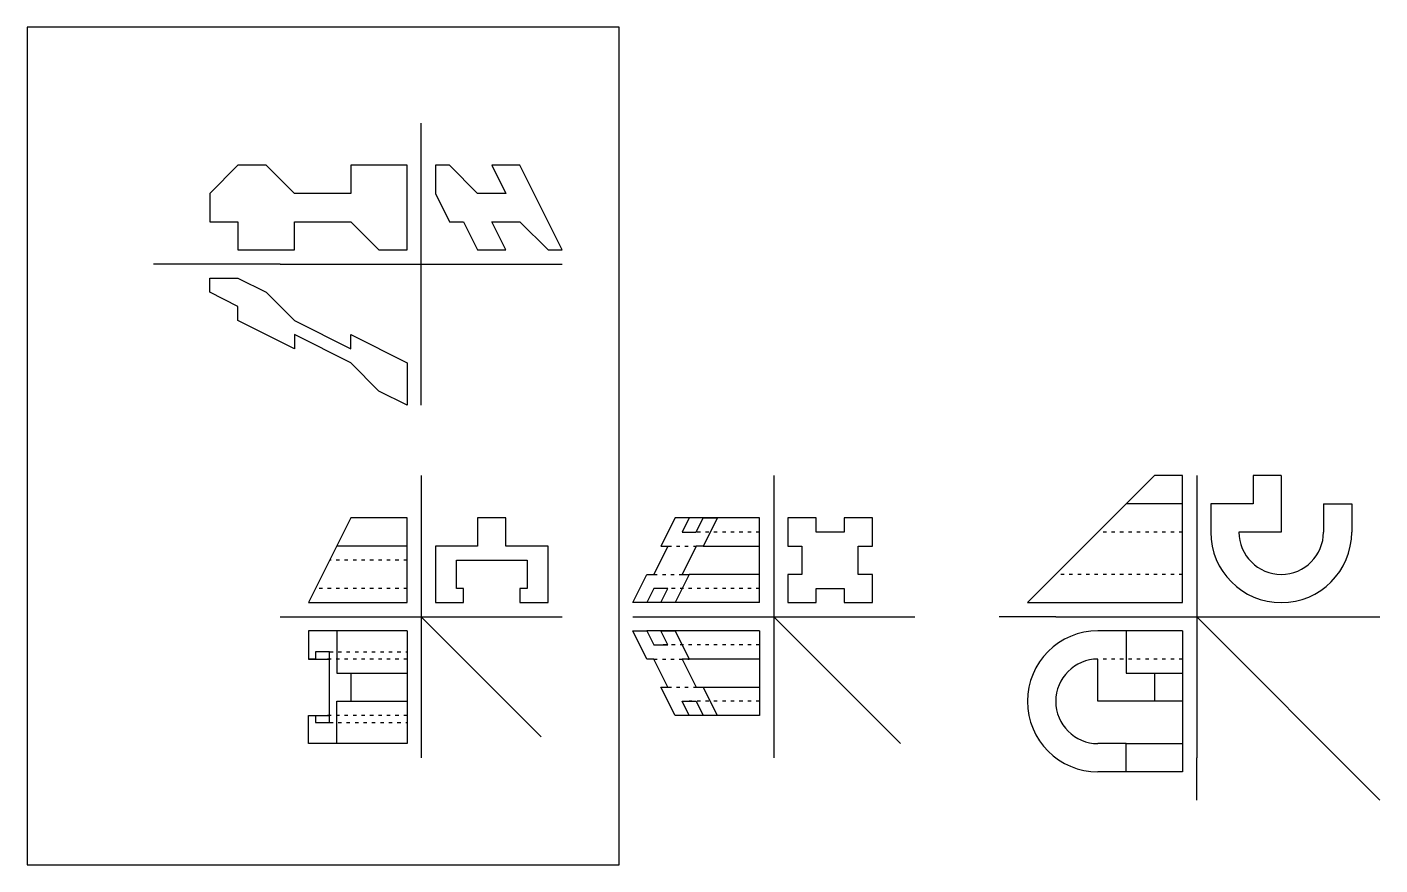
# Model space of a CAD drawing. Header units: millimetres. Extents: x -90 to 390, y -38 to 259.
import ezdxf

# ---------------------------------------------------------------- set-up
doc = ezdxf.new("R2010")
doc.units = ezdxf.units.MM
doc.header["$LTSCALE"] = 0.1
doc.header["$MEASUREMENT"] = 0
doc.linetypes.add('ACAD_ISO03W100', pattern=[30, 12, -18])

msp = doc.modelspace()

# ---------------------------------------------------------------- linework, layer by layer
for p, q in [((50, 125), (50, 225)), ((-15, 210), (-25, 200)), ((-5, 210), (-15, 210)), ((5, 200), (-5, 210)), ((45, 210), (25, 210)), ((25, 210), (25, 200)), ((45, 180), (45, 210)), ((60, 210), (55, 210)), ((55, 210), (55, 200)), ((70, 200), (60, 210)), ((85, 210), (75, 210)), ((75, 210), (80, 200)), ((100, 180), (85, 210)), ((-25, 200), (-25, 190)), ((25, 200), (5, 200)), ((55, 200), (60, 190)), ((80, 200), (70, 200)), ((-25, 190), (-15, 190)), ((-15, 190), (-15, 180)), ((5, 180), (5, 190)), ((5, 190), (25, 190)), ((25, 190), (35, 180)), ((60, 190), (65, 190)), ((65, 190), (70, 180)), ((80, 180), (75, 190)), ((75, 190), (85, 190)), ((85, 190), (95, 180)), ((-15, 180), (5, 180)), ((35, 180), (45, 180)), ((70, 180), (80, 180)), ((95, 180), (100, 180)), ((0, 175), (-45, 175)), ((0, 175), (100, 175)), ((-25, 170), (-15, 170)), ((-25, 165), (-25, 170)), ((-15, 170), (-5, 165)), ((-15, 160), (-25, 165)), ((-5, 165), (5, 155)), ((-15, 155), (-15, 160)), ((5, 145), (-15, 155)), ((5, 155), (25, 145)), ((25, 140), (5, 150)), ((5, 150), (5, 145)), ((25, 145), (25, 150)), ((25, 150), (45, 140)), ((35, 130), (25, 140)), ((45, 140), (45, 125)), ((45, 125), (35, 130)), ((50, 100), (50, 0)), ((175, 100), (175, 0)), ((310, 100), (265, 55)), ((320, 100), (310, 100)), ((320, 55), (320, 100)), ((325, 100), (325, 0)), ((355, 100), (345, 100)), ((345, 100), (345, 90)), ((355, 100), (355, 80)), ((320, 90), (300, 90)), ((345, 90), (330, 90)), ((330, 90), (330, 80)), ((370, 90), (380, 90)), ((370, 90), (370, 80)), ((380, 90), (380, 80)), ((25, 85), (10, 55)), ((45, 85), (25, 85)), ((45, 55), (45, 85)), ((80, 85), (70, 85)), ((70, 85), (70, 75)), ((80, 75), (80, 85)), ((140, 85), (135, 75)), ((170, 85), (140, 85)), ((145, 85), (142.5, 80)), ((147.5, 80), (150, 85)), ((150, 85), (155.06, 85)), ((155.06, 85), (150, 75)), ((170, 55), (170, 85)), ((190, 85), (180, 85)), ((180, 85), (180, 75)), ((190, 80), (190, 85)), ((210, 85), (200, 85)), ((200, 85), (200, 80)), ((210, 75), (210, 85)), ((142.5, 80), (147.5, 80)), ((200, 80), (190, 80)), ((355, 80), (340, 80)), ((45, 75), (20, 75)), ((70, 75), (55, 75)), ((55, 75), (55, 55)), ((95, 75), (80, 75)), ((95, 55), (95, 75)), ((137.5, 75), (132.5, 65)), ((135, 75), (137.5, 75)), ((147.5, 75), (142.5, 65)), ((150, 75), (147.5, 75)), ((150, 75), (170, 75)), ((180, 75), (185, 75)), ((185, 75), (185, 65)), ((205, 65), (205, 75)), ((205, 75), (210, 75)), ((62.5, 60), (62.5, 70)), ((62.5, 70), (87.5, 70)), ((87.5, 70), (87.5, 60)), ((125, 55), (130, 65)), ((130, 65), (132.5, 65)), ((145, 65), (140, 55)), ((142.5, 65), (145, 65)), ((170, 65), (145, 65)), ((185, 65), (180, 65)), ((180, 65), (180, 55)), ((210, 65), (205, 65)), ((210, 55), (210, 65)), ((65, 60), (62.5, 60)), ((65, 55), (65, 60)), ((87.5, 60), (85, 60)), ((85, 60), (85, 55)), ((132.5, 60), (130, 55)), ((137.5, 60), (132.5, 60)), ((135, 55), (137.5, 60)), ((190, 55), (190, 60)), ((190, 60), (200, 60)), ((200, 60), (200, 55)), ((10, 55), (45, 55)), ((55, 55), (65, 55)), ((85, 55), (95, 55)), ((170, 55), (125, 55)), ((140, 55), (135, 55)), ((180, 55), (190, 55)), ((200, 55), (210, 55)), ((210, 55), (210, 55)), ((265, 55), (270, 55)), ((270, 55), (320, 55)), ((0, 50), (100, 50)), ((50, 50), (92.57, 7.43)), ((125, 50), (225, 50)), ((175, 50), (220, 5)), ((275, 50), (255, 50)), ((275, 50), (375, 50)), ((325, 50), (390, -15)), ((370, 50), (390, 50)), ((45, 45), (10, 45)), ((10, 45), (10, 35)), ((20, 45), (20, 30)), ((45, 45), (45, 5)), ((130, 35), (125, 45)), ((125, 45), (130, 45)), ((130, 45), (132.5, 40)), ((170, 45), (130, 45)), ((137.5, 40), (135, 45)), ((135, 45), (140, 45)), ((140, 45), (145, 35)), ((170, 45), (170, 15)), ((320, 45), (290, 45)), ((300, 45), (300, 30)), ((320, 45), (320, 35)), ((132.5, 40), (137.5, 40)), ((320, 40), (320, -5)), ((12.5, 35), (10, 35)), ((10, 35), (17.5, 35)), ((17.5, 37.5), (12.5, 37.5)), ((12.5, 37.5), (12.5, 35)), ((17.5, 12.5), (17.5, 37.5)), ((132.5, 35), (130, 35)), ((137.5, 25), (132.5, 35)), ((145, 35), (142.5, 35)), ((142.5, 35), (147.5, 25)), ((170, 35), (145, 35)), ((290, 20), (290, 35)), ((20, 30), (45, 30)), ((25, 30), (25, 20)), ((300, 30), (320, 30)), ((310, 30), (310, 20)), ((140, 15), (135, 25)), ((135, 25), (137.5, 25)), ((147.5, 25), (150, 25)), ((150, 25), (155, 15)), ((150, 25), (170, 25)), ((20, 5), (20, 20)), ((20, 20), (45, 20)), ((145, 15), (142.5, 20)), ((142.5, 20), (147.5, 20)), ((147.5, 20), (150, 15)), ((320, 20), (290, 20)), ((10, 5), (10, 15)), ((10, 15), (12.5, 15)), ((10, 15), (17.5, 15)), ((12.5, 15), (12.5, 12.5)), ((170, 15), (140, 15)), ((12.5, 12.5), (17.5, 12.5)), ((45, 5), (10, 5)), ((300, 5), (290, 5)), ((300, -5), (300, 5)), ((300, 5), (320, 5)), ((325, -15), (325, 0)), ((300, -5), (290, -5)), ((320, -5), (300, -5))]:
    msp.add_line(p, q)
at = {"linetype": 'ACAD_ISO03W100'}
for p, q in [((170, 80), (147.5, 80)), ((320, 80), (290, 80)), ((137.5, 75), (147.5, 75)), ((45, 70), (17.5, 70)), ((132.5, 65), (142.5, 65)), ((320, 65), (275, 65)), ((45, 60), (12.5, 60)), ((170, 60), (137.5, 60)), ((170, 40), (135, 40)), ((45, 35), (15, 35)), ((17.5, 37.5), (45, 37.5)), ((45, 35), (45, 35)), ((132.5, 35), (145, 35)), ((320, 35), (290, 35)), ((137.5, 25), (147.5, 25)), ((170, 20), (145, 20)), ((45, 15), (15, 15)), ((17.5, 12.5), (45, 12.5))]:
    msp.add_line(p, q, dxfattribs=at)
msp.add_lwpolyline([(-89.81, -37.99), (120.19, -37.99), (120.19, 259.01), (-89.81, 259.01)], close=True)
for centre, radius, start, end in [((355, 80), 25, 180, 0), ((355, 80), 15, 180, 0), ((290, 20), 25, 90, 270), ((290, 20), 15, 90, 270)]:
    msp.add_arc(centre, radius, start, end)

doc.saveas('drawing.dxf')
